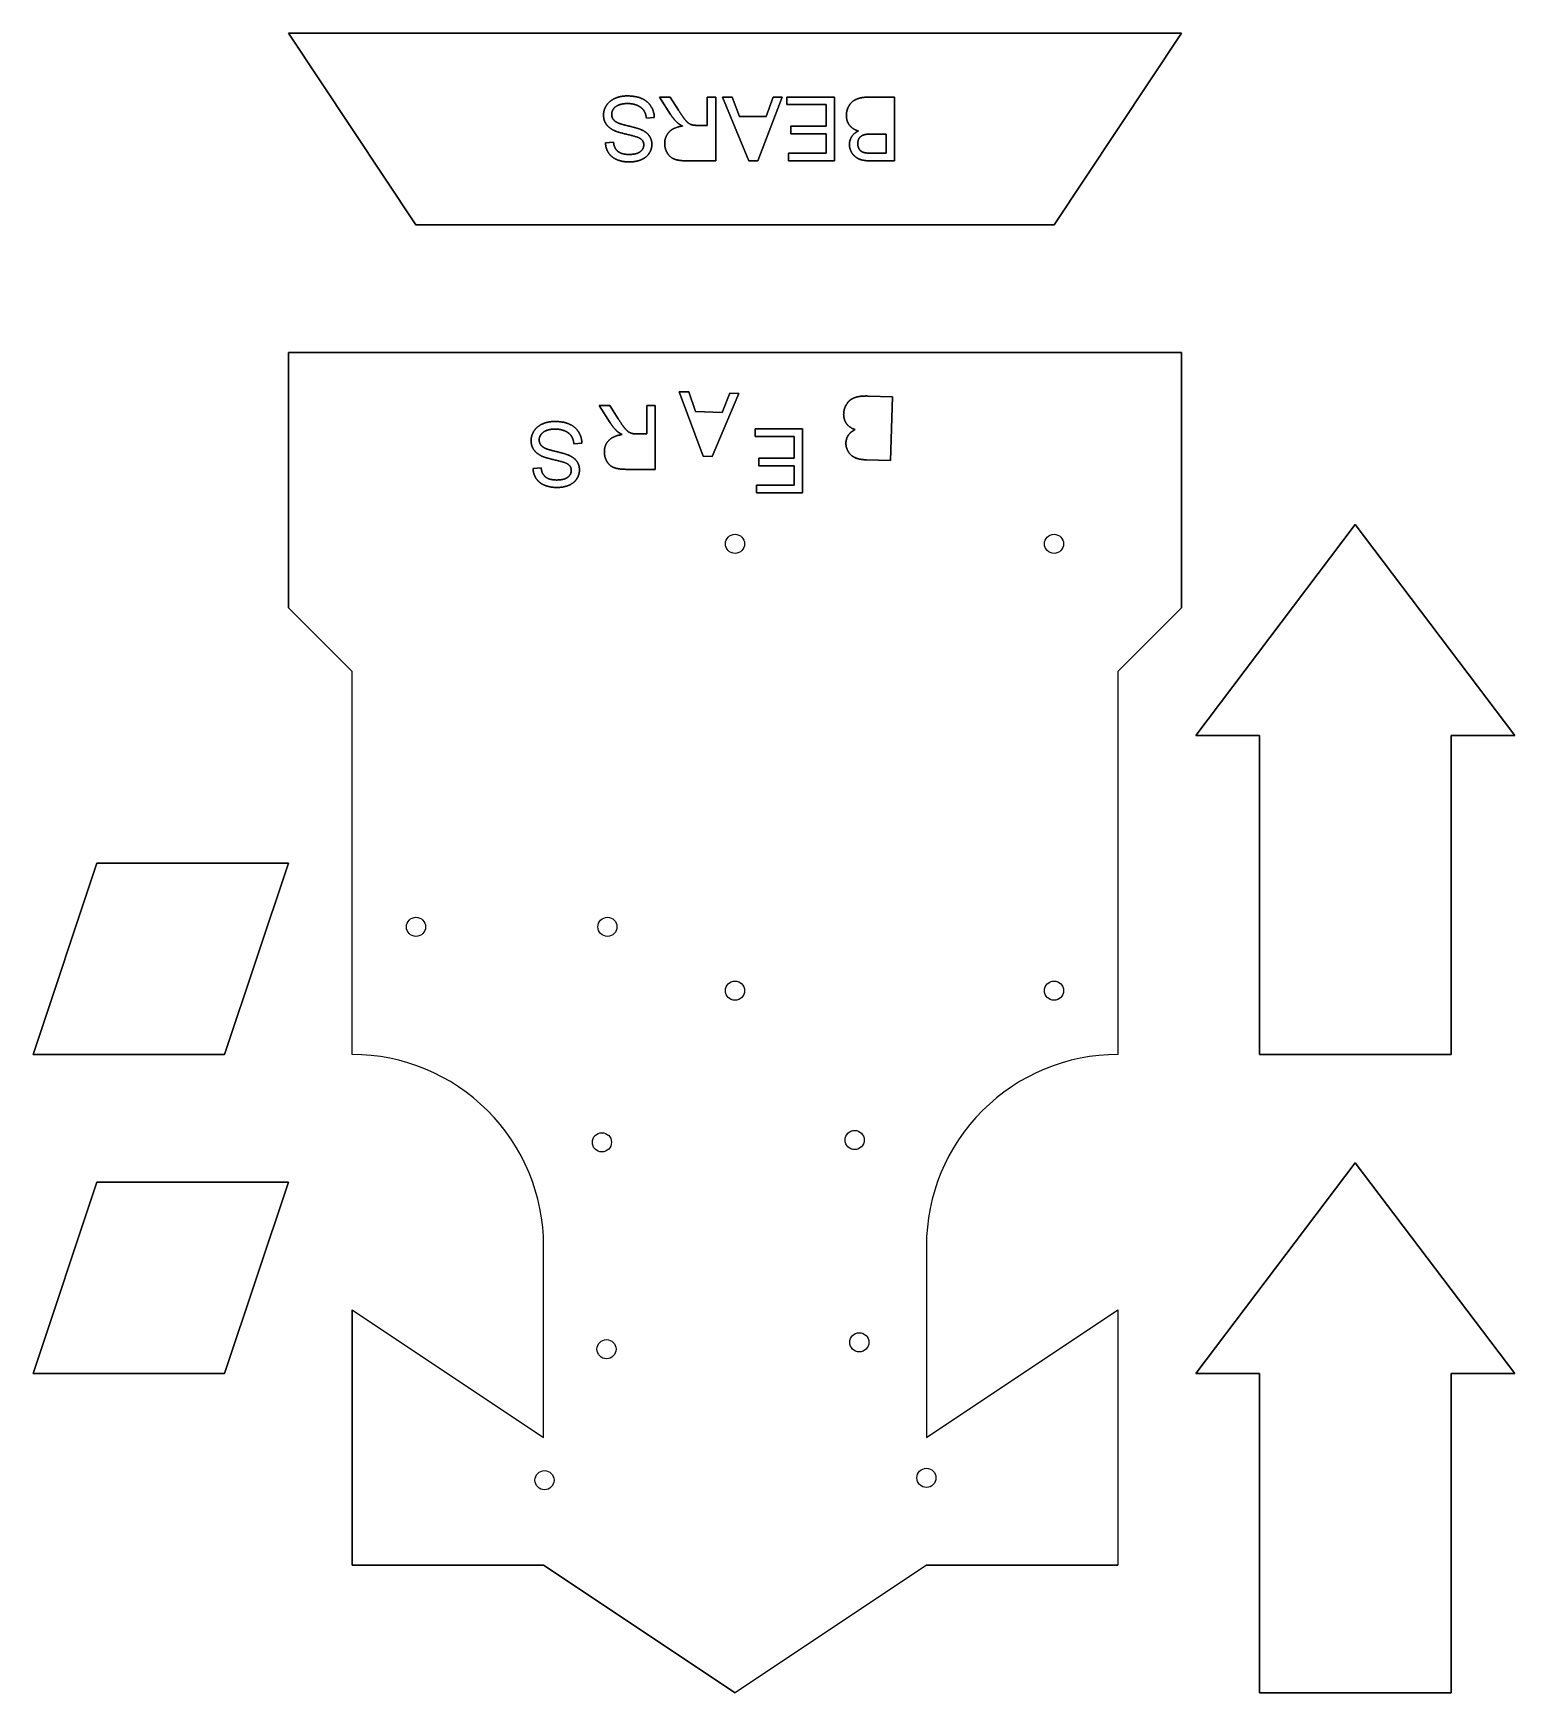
# Model space of a CAD drawing. Header units: millimetres. Extents: x -110 to 122, y -100 to 160.
import ezdxf

# ---------------------------------------------------------------- set-up
doc = ezdxf.new("R2010")
doc.units = ezdxf.units.MM
doc.layers.get('0').update_dxf_attribs({"linetype": 'CONTINUOUS'})

msp = doc.modelspace()

# ---------------------------------------------------------------- linework, layer by layer
for p, q in [((-10.18, 150), (-11.84, 150)), ((-11.84, 150), (-10.1, 147.28)), ((-10.1, 147.28), (-11.84, 150)), ((-11.84, 150), (-10.18, 150)), ((-8.85, 147.92), (-10.18, 150)), ((-10.18, 150), (-8.85, 147.92)), ((-3.03, 150), (-4.35, 150)), ((-4.35, 150), (-4.35, 145.56)), ((-4.35, 145.56), (-4.35, 150)), ((-4.35, 150), (-3.03, 150)), ((-3.03, 140), (-3.03, 150)), ((-3.03, 150), (-3.03, 140)), ((25, 150), (21.19, 150)), ((21.19, 150), (25, 150)), ((25, 140), (25, 150)), ((25, 150), (25, 140)), ((-13.89, 146.68), (-12.65, 146.79)), ((-12.65, 146.79), (-13.89, 146.68)), ((-4.35, 145.56), (-5.89, 145.56)), ((-5.89, 145.56), (-4.35, 145.56)), ((23.68, 144.2), (21.51, 144.2)), ((21.51, 144.2), (23.68, 144.2)), ((23.68, 141.18), (23.68, 144.2)), ((23.68, 144.2), (23.68, 141.18)), ((-19.04, 142.91), (-20.31, 142.82)), ((-20.31, 142.82), (-19.04, 142.91)), ((21.68, 141.18), (23.68, 141.18)), ((23.68, 141.18), (21.68, 141.18)), ((-7.46, 140), (-3.03, 140)), ((-3.03, 140), (-7.46, 140)), ((21.25, 140), (25, 140)), ((25, 140), (21.25, 140)), ((-19.64, 101.67), (-21.3, 101.67)), ((-21.3, 101.67), (-19.56, 98.95)), ((-19.56, 98.95), (-21.3, 101.67)), ((-21.3, 101.67), (-19.64, 101.67)), ((-18.31, 99.59), (-19.64, 101.67)), ((-19.64, 101.67), (-18.31, 99.59)), ((-12.49, 101.67), (-13.81, 101.67)), ((-13.81, 101.67), (-13.81, 97.23)), ((-13.81, 97.23), (-13.81, 101.67)), ((-13.81, 101.67), (-12.49, 101.67)), ((-12.49, 91.67), (-12.49, 101.67)), ((-12.49, 101.67), (-12.49, 91.67)), ((24.67, 103.04), (20.86, 103.16)), ((20.86, 103.16), (24.67, 103.04)), ((24.36, 93.04), (24.67, 103.04)), ((24.67, 103.04), (24.36, 93.04)), ((-13.81, 97.23), (-15.35, 97.23)), ((-15.35, 97.23), (-13.81, 97.23)), ((-25.25, 95.68), (-24, 95.79)), ((-24, 95.79), (-25.25, 95.68)), ((-30.39, 91.91), (-31.66, 91.82)), ((-31.66, 91.82), (-30.39, 91.91)), ((-16.92, 91.67), (-12.49, 91.67)), ((-12.49, 91.67), (-16.92, 91.67)), ((20.61, 93.16), (24.36, 93.04)), ((24.36, 93.04), (20.61, 93.16))]:
    msp.add_line(p, q)
for points in [[(-70, 160), (70, 160), (50, 130), (-50, 130)], [(70, 160), (-70, 160), (-50, 130), (50, 130)], [(70, 160), (-70, 160)], [(4.9, 146.97), (0.72, 146.97), (-0.44, 150), (-1.95, 150), (2.14, 140), (3.57, 140), (7.41, 150), (6, 150)], [(0.72, 146.97), (4.9, 146.97), (6, 150), (7.41, 150), (3.57, 140), (2.14, 140), (-1.95, 150), (-0.44, 150)], [(-0.44, 150), (-1.95, 150)], [(0.72, 146.97), (-0.44, 150)], [(3.57, 140), (7.41, 150)], [(6, 150), (4.9, 146.97)], [(7.41, 150), (6, 150)], [(8.14, 148.82), (14.28, 148.82), (14.28, 145.42), (8.74, 145.42), (8.74, 144.24), (14.28, 144.24), (14.28, 141.18), (8.37, 141.18), (8.37, 140), (15.6, 140), (15.6, 150), (8.14, 150)], [(14.28, 148.82), (8.14, 148.82), (8.14, 150), (15.6, 150), (15.6, 140), (8.37, 140), (8.37, 141.18), (14.28, 141.18), (14.28, 144.24), (8.74, 144.24), (8.74, 145.42), (14.28, 145.42)], [(8.14, 150), (8.14, 148.82)], [(15.6, 150), (8.14, 150)], [(8.14, 148.82), (14.28, 148.82)], [(14.28, 148.82), (14.28, 145.42)], [(15.6, 140), (15.6, 150)], [(25, 140), (25, 150)], [(-13.89, 146.68), (-12.65, 146.79)], [(14.28, 145.42), (8.74, 145.42)], [(8.74, 145.42), (8.74, 144.24)], [(8.74, 144.24), (14.28, 144.24)], [(14.28, 144.24), (14.28, 141.18)], [(23.68, 144.2), (23.68, 141.18)], [(14.28, 141.18), (8.37, 141.18)], [(23.68, 141.18), (21.68, 141.18)], [(8.37, 140), (15.6, 140)], [(21.25, 140), (25, 140)], [(-50, 130), (50, 130)], [(-70, 110), (-70, 70)], [(70, 110), (-70, 110)], [(70, 70), (70, 110)], [(-2, 100.6), (-6.18, 100.73), (-7.25, 103.8), (-8.75, 103.84), (-4.99, 93.72), (-3.56, 93.67), (0.6, 103.54), (-0.8, 103.59)], [(-6.18, 100.73), (-2, 100.6), (-0.8, 103.59), (0.6, 103.54), (-3.56, 93.67), (-4.99, 93.72), (-8.75, 103.84), (-7.25, 103.8)], [(3.14, 96.82), (9.28, 96.82), (9.28, 93.42), (3.74, 93.42), (3.74, 92.24), (9.28, 92.24), (9.28, 89.18), (3.37, 89.18), (3.37, 88), (10.6, 88), (10.6, 98), (3.14, 98)], [(9.28, 96.82), (3.14, 96.82), (3.14, 98), (10.6, 98), (10.6, 88), (3.37, 88), (3.37, 89.18), (9.28, 89.18), (9.28, 92.24), (3.74, 92.24), (3.74, 93.42), (9.28, 93.42)], [(97.22, 83.01), (72.22, 50)], [(112.22, 50), (112.22, 0), (82.22, 0), (82.22, 50), (72.22, 50), (97.22, 83.01), (122.22, 50)], [(112.22, 0), (112.22, 50), (122.22, 50), (97.22, 83.01), (72.22, 50), (82.22, 50), (82.22, 0)], [(-70, 70), (-60, 60)], [(82.22, 50), (82.22, 0)], [(-100, 30), (-110, 0), (-80, 0), (-70, 30)], [(-110, 0), (-100, 30), (-70, 30), (-80, 0)], [(-100, 30), (-110, 0)], [(-70, 30), (-100, 30)], [(-110, 0), (-80, 0)], [(82.22, 0), (112.22, 0)], [(82.22, -50), (82.22, -100), (112.22, -100), (112.22, -50), (122.22, -50), (97.22, -16.99), (72.22, -50)], [(82.22, -100), (82.22, -50), (72.22, -50), (97.22, -16.99), (122.22, -50), (112.22, -50), (112.22, -100)], [(97.22, -16.99), (72.22, -50)], [(122.22, -50), (97.22, -16.99)], [(-110, -50), (-80, -50), (-70, -20), (-100, -20)], [(-80, -50), (-110, -50), (-100, -20), (-70, -20)], [(-100, -20), (-110, -50)], [(-70, -20), (-100, -20)], [(-60, -40), (-60, -80)], [(-110, -50), (-80, -50)], [(82.22, -50), (82.22, -100)], [(112.22, -100), (112.22, -50)], [(-60, -80), (-30, -80)], [(-30, -80), (0, -100)], [(30, -80), (60, -80)]]:
    msp.add_lwpolyline(points, close=True)
msp.add_lwpolyline([(60, 0, 0.414214), (30, -30), (30, -60), (60, -40), (60, -80), (30, -80), (0, -100), (-30, -80), (-60, -80), (-60, -40), (-30, -60), (-30, -30, 0.414214), (-60, 0), (-60, 60), (-70, 70), (-70, 110), (70, 110), (70, 70), (60, 60)], format="xyb", close=True)
msp.add_lwpolyline([(60, 0, 0.414214), (30, -30), (30, -60), (60, -40), (60, -80), (30, -80), (0, -100), (-30, -80), (-60, -80), (-60, -40), (-30, -60), (-30, -30, 0.414214), (-60, 0), (-60, 60), (-70, 70), (-70, 110), (70, 110), (70, 70), (60, 60)], format="xyb", close=True)
for centre in [(0, 80), (0, 80), (50, 80), (50, 80), (-50, 20), (-50, 20), (-20, 20), (-20, 20), (0, 10), (0, 10), (50, 10), (50, 10), (-20.86, -13.76), (-20.86, -13.76), (18.75, -13.4), (18.75, -13.4), (19.48, -45.09), (19.48, -45.09), (-20.14, -46.17), (-20.14, -46.17), (30, -66.33), (30, -66.33), (-29.86, -66.69), (-29.86, -66.69)]:
    msp.add_circle(centre, 1.5)
for points in [[(-20.15, 148.68), (-20.61, 147.97), (-20.61, 147.18)], [(-20.61, 147.18), (-20.61, 147.97), (-20.15, 148.68)], [(-20.61, 147.18), (-20.61, 147.97), (-20.15, 148.68)], [(-20.15, 148.68), (-20.61, 147.97), (-20.61, 147.18)], [(-18.84, 149.78), (-19.69, 149.39), (-20.15, 148.68)], [(-20.15, 148.68), (-19.69, 149.39), (-18.84, 149.78)], [(-20.15, 148.68), (-19.69, 149.39), (-18.84, 149.78)], [(-18.84, 149.78), (-19.69, 149.39), (-20.15, 148.68)], [(-19.05, 148.14), (-18.77, 148.53), (-18.19, 148.76)], [(-18.19, 148.76), (-18.77, 148.53), (-19.05, 148.14)], [(-18.19, 148.76), (-18.77, 148.53), (-19.05, 148.14)], [(-19.05, 148.14), (-18.77, 148.53), (-18.19, 148.76)], [(-16.91, 150.17), (-17.98, 150.17), (-18.84, 149.78)], [(-18.84, 149.78), (-17.98, 150.17), (-16.91, 150.17)], [(-18.84, 149.78), (-17.98, 150.17), (-16.91, 150.17)], [(-16.91, 150.17), (-17.98, 150.17), (-18.84, 149.78)], [(-18.19, 148.76), (-17.61, 148.98), (-16.85, 148.98)], [(-16.85, 148.98), (-17.61, 148.98), (-18.19, 148.76)], [(-16.85, 148.98), (-17.61, 148.98), (-18.19, 148.76)], [(-18.19, 148.76), (-17.61, 148.98), (-16.85, 148.98)], [(-14.64, 149.77), (-15.55, 150.17), (-16.91, 150.17)], [(-16.91, 150.17), (-15.55, 150.17), (-14.64, 149.77)], [(-16.91, 150.17), (-15.55, 150.17), (-14.64, 149.77)], [(-14.64, 149.77), (-15.55, 150.17), (-16.91, 150.17)], [(-16.85, 148.98), (-16, 148.98), (-15.31, 148.69)], [(-15.31, 148.69), (-16, 148.98), (-16.85, 148.98)], [(-15.31, 148.69), (-16, 148.98), (-16.85, 148.98)], [(-16.85, 148.98), (-16, 148.98), (-15.31, 148.69)], [(-15.31, 148.69), (-14.63, 148.39), (-14.31, 147.91)], [(-14.31, 147.91), (-14.63, 148.39), (-15.31, 148.69)], [(-14.31, 147.91), (-14.63, 148.39), (-15.31, 148.69)], [(-15.31, 148.69), (-14.63, 148.39), (-14.31, 147.91)], [(-13.2, 148.58), (-13.72, 149.38), (-14.64, 149.77)], [(-14.64, 149.77), (-13.72, 149.38), (-13.2, 148.58)], [(-12.65, 146.79), (-12.67, 147.79), (-13.2, 148.58)], [(-13.2, 148.58), (-12.67, 147.79), (-12.65, 146.79)], [(-13.2, 148.58), (-12.67, 147.79), (-12.65, 146.79)], [(-12.65, 146.79), (-12.67, 147.79), (-13.2, 148.58)], [(17.75, 148.41), (17.45, 147.8), (17.45, 147.1)], [(17.45, 147.1), (17.45, 147.8), (17.75, 148.41)], [(17.45, 147.1), (17.45, 147.8), (17.75, 148.41)], [(17.75, 148.41), (17.45, 147.8), (17.45, 147.1)], [(18.48, 149.34), (18.04, 149.01), (17.75, 148.41)], [(17.75, 148.41), (18.04, 149.01), (18.48, 149.34)], [(19.57, 149.83), (18.92, 149.67), (18.48, 149.34)], [(18.48, 149.34), (18.92, 149.67), (19.57, 149.83)], [(21.19, 150), (20.23, 150), (19.57, 149.83)], [(19.57, 149.83), (20.23, 150), (21.19, 150)], [(-20.61, 147.18), (-20.61, 146.37), (-20.19, 145.75)], [(-20.19, 145.75), (-20.61, 146.37), (-20.61, 147.18)], [(-20.19, 145.75), (-20.61, 146.37), (-20.61, 147.18)], [(-20.61, 147.18), (-20.61, 146.37), (-20.19, 145.75)], [(-20.19, 145.75), (-19.77, 145.14), (-18.9, 144.73)], [(-18.9, 144.73), (-19.77, 145.14), (-20.19, 145.75)], [(-18.9, 144.73), (-19.77, 145.14), (-20.19, 145.75)], [(-20.19, 145.75), (-19.77, 145.14), (-18.9, 144.73)], [(-19.33, 147.29), (-19.33, 147.75), (-19.05, 148.14)], [(-19.05, 148.14), (-19.33, 147.75), (-19.33, 147.29)], [(-19.05, 148.14), (-19.33, 147.75), (-19.33, 147.29)], [(-19.33, 147.29), (-19.33, 147.75), (-19.05, 148.14)], [(-19.06, 146.46), (-19.33, 146.81), (-19.33, 147.29)], [(-19.33, 147.29), (-19.33, 146.81), (-19.06, 146.46)], [(-19.33, 147.29), (-19.33, 146.81), (-19.06, 146.46)], [(-19.06, 146.46), (-19.33, 146.81), (-19.33, 147.29)], [(-18.16, 145.87), (-18.79, 146.11), (-19.06, 146.46)], [(-19.06, 146.46), (-18.79, 146.11), (-18.16, 145.87)], [(-19.06, 146.46), (-18.79, 146.11), (-18.16, 145.87)], [(-18.16, 145.87), (-18.79, 146.11), (-19.06, 146.46)], [(-16.38, 145.39), (-17.76, 145.72), (-18.16, 145.87)], [(-18.16, 145.87), (-17.76, 145.72), (-16.38, 145.39)], [(-18.16, 145.87), (-17.76, 145.72), (-16.38, 145.39)], [(-16.38, 145.39), (-17.76, 145.72), (-18.16, 145.87)], [(-14.31, 147.91), (-13.98, 147.43), (-13.89, 146.68)], [(-13.89, 146.68), (-13.98, 147.43), (-14.31, 147.91)], [(-13.89, 146.68), (-13.98, 147.43), (-14.31, 147.91)], [(-14.31, 147.91), (-13.98, 147.43), (-13.89, 146.68)], [(-10.1, 147.28), (-9.58, 146.48), (-9, 145.95)], [(-9, 145.95), (-9.58, 146.48), (-10.1, 147.28)], [(-9, 145.95), (-8.73, 145.7), (-8.21, 145.45)], [(-8.21, 145.45), (-8.73, 145.7), (-9, 145.95)], [(-7.9, 146.54), (-8.27, 147.02), (-8.85, 147.92)], [(-8.85, 147.92), (-8.27, 147.02), (-7.9, 146.54)], [(-7.23, 145.87), (-7.52, 146.06), (-7.9, 146.54)], [(-7.9, 146.54), (-7.52, 146.06), (-7.23, 145.87)], [(-6.62, 145.61), (-6.93, 145.68), (-7.23, 145.87)], [(-7.23, 145.87), (-6.93, 145.68), (-6.62, 145.61)], [(-5.89, 145.56), (-6.4, 145.56), (-6.62, 145.61)], [(-6.62, 145.61), (-6.4, 145.56), (-5.89, 145.56)], [(17.45, 147.1), (17.45, 146.23), (17.94, 145.59)], [(17.94, 145.59), (17.45, 146.23), (17.45, 147.1)], [(17.94, 145.59), (17.45, 146.23), (17.45, 147.1)], [(17.45, 147.1), (17.45, 146.23), (17.94, 145.59)], [(-18.9, 144.73), (-18.3, 144.46), (-16.69, 144.1)], [(-16.69, 144.1), (-18.3, 144.46), (-18.9, 144.73)], [(-16.69, 144.1), (-18.3, 144.46), (-18.9, 144.73)], [(-18.9, 144.73), (-18.3, 144.46), (-16.69, 144.1)], [(-16.69, 144.1), (-15.08, 143.73), (-14.69, 143.38)], [(-14.69, 143.38), (-15.08, 143.73), (-16.69, 144.1)], [(-14.69, 143.38), (-15.08, 143.73), (-16.69, 144.1)], [(-16.69, 144.1), (-15.08, 143.73), (-14.69, 143.38)], [(-14.45, 144.76), (-15, 145.05), (-16.38, 145.39)], [(-16.38, 145.39), (-15, 145.05), (-14.45, 144.76)], [(-16.38, 145.39), (-15, 145.05), (-14.45, 144.76)], [(-14.45, 144.76), (-15, 145.05), (-16.38, 145.39)], [(-14.69, 143.38), (-14.3, 143.04), (-14.3, 142.5)], [(-14.3, 142.5), (-14.3, 143.04), (-14.69, 143.38)], [(-13.38, 143.83), (-13.73, 144.39), (-14.45, 144.76)], [(-14.45, 144.76), (-13.73, 144.39), (-13.38, 143.83)], [(-14.45, 144.76), (-13.73, 144.39), (-13.38, 143.83)], [(-13.38, 143.83), (-13.73, 144.39), (-14.45, 144.76)], [(-13.03, 142.59), (-13.03, 143.27), (-13.38, 143.83)], [(-13.38, 143.83), (-13.03, 143.27), (-13.03, 142.59)], [(-10.33, 144.52), (-11.02, 143.79), (-11.02, 142.73)], [(-11.02, 142.73), (-11.02, 143.79), (-10.33, 144.52)], [(-8.21, 145.45), (-9.65, 145.25), (-10.33, 144.52)], [(-10.33, 144.52), (-9.65, 145.25), (-8.21, 145.45)], [(18.28, 143.77), (17.93, 143.2), (17.93, 142.56)], [(17.93, 142.56), (17.93, 143.2), (18.28, 143.77)], [(17.93, 142.56), (17.93, 143.2), (18.28, 143.77)], [(18.28, 143.77), (17.93, 143.2), (17.93, 142.56)], [(17.94, 145.59), (18.42, 144.95), (19.33, 144.68)], [(19.33, 144.68), (18.42, 144.95), (17.94, 145.59)], [(19.33, 144.68), (18.42, 144.95), (17.94, 145.59)], [(17.94, 145.59), (18.42, 144.95), (19.33, 144.68)], [(19.33, 144.68), (18.63, 144.33), (18.28, 143.77)], [(18.28, 143.77), (18.63, 144.33), (19.33, 144.68)], [(18.28, 143.77), (18.63, 144.33), (19.33, 144.68)], [(19.33, 144.68), (18.63, 144.33), (18.28, 143.77)], [(19.49, 143.59), (19.24, 143.24), (19.24, 142.71)], [(19.24, 142.71), (19.24, 143.24), (19.49, 143.59)], [(19.49, 143.59), (19.24, 143.24), (19.24, 142.71)], [(19.24, 142.71), (19.24, 143.24), (19.49, 143.59)], [(20.25, 144.09), (19.75, 143.94), (19.49, 143.59)], [(19.49, 143.59), (19.75, 143.94), (20.25, 144.09)], [(20.25, 144.09), (19.75, 143.94), (19.49, 143.59)], [(19.49, 143.59), (19.75, 143.94), (20.25, 144.09)], [(21.51, 144.2), (20.63, 144.2), (20.25, 144.09)], [(20.25, 144.09), (20.63, 144.2), (21.51, 144.2)], [(21.51, 144.2), (20.63, 144.2), (20.25, 144.09)], [(20.25, 144.09), (20.63, 144.2), (21.51, 144.2)], [(-20.31, 142.82), (-20.27, 141.94), (-19.82, 141.24)], [(-19.82, 141.24), (-20.27, 141.94), (-20.31, 142.82)], [(-19.82, 141.24), (-19.36, 140.55), (-18.51, 140.19)], [(-18.51, 140.19), (-19.36, 140.55), (-19.82, 141.24)], [(-18.35, 141.48), (-18.94, 141.96), (-19.04, 142.91)], [(-19.04, 142.91), (-18.94, 141.96), (-18.35, 141.48)], [(-16.6, 141), (-17.76, 141), (-18.35, 141.48)], [(-18.35, 141.48), (-17.76, 141), (-16.6, 141)], [(-14.85, 141.44), (-15.4, 141), (-16.6, 141)], [(-16.6, 141), (-15.4, 141), (-14.85, 141.44)], [(-14.3, 142.5), (-14.3, 141.88), (-14.85, 141.44)], [(-14.85, 141.44), (-14.3, 141.88), (-14.3, 142.5)], [(-14.71, 140.17), (-13.89, 140.51), (-13.46, 141.17)], [(-13.46, 141.17), (-13.89, 140.51), (-14.71, 140.17)], [(-13.46, 141.17), (-13.03, 141.83), (-13.03, 142.59)], [(-13.03, 142.59), (-13.03, 141.83), (-13.46, 141.17)], [(-11.02, 142.73), (-11.02, 141.9), (-10.61, 141.22)], [(-10.61, 141.22), (-11.02, 141.9), (-11.02, 142.73)], [(-10.61, 141.22), (-10.19, 140.54), (-9.5, 140.27)], [(-9.5, 140.27), (-10.19, 140.54), (-10.61, 141.22)], [(17.93, 142.56), (17.93, 141.87), (18.33, 141.24)], [(18.33, 141.24), (17.93, 141.87), (17.93, 142.56)], [(18.33, 141.24), (17.93, 141.87), (17.93, 142.56)], [(17.93, 142.56), (17.93, 141.87), (18.33, 141.24)], [(18.33, 141.24), (18.72, 140.61), (19.41, 140.3)], [(19.41, 140.3), (18.72, 140.61), (18.33, 141.24)], [(19.41, 140.3), (18.72, 140.61), (18.33, 141.24)], [(18.33, 141.24), (18.72, 140.61), (19.41, 140.3)], [(19.24, 142.71), (19.24, 142.22), (19.47, 141.84)], [(19.47, 141.84), (19.24, 142.22), (19.24, 142.71)], [(19.24, 142.71), (19.24, 142.22), (19.47, 141.84)], [(19.47, 141.84), (19.24, 142.22), (19.24, 142.71)], [(19.47, 141.84), (19.71, 141.46), (20.16, 141.32)], [(20.16, 141.32), (19.71, 141.46), (19.47, 141.84)], [(19.47, 141.84), (19.71, 141.46), (20.16, 141.32)], [(20.16, 141.32), (19.71, 141.46), (19.47, 141.84)], [(20.16, 141.32), (20.6, 141.18), (21.68, 141.18)], [(21.68, 141.18), (20.6, 141.18), (20.16, 141.32)], [(20.16, 141.32), (20.6, 141.18), (21.68, 141.18)], [(21.68, 141.18), (20.6, 141.18), (20.16, 141.32)], [(-18.51, 140.19), (-17.66, 139.83), (-16.55, 139.83)], [(-16.55, 139.83), (-17.66, 139.83), (-18.51, 140.19)], [(-16.55, 139.83), (-15.54, 139.83), (-14.71, 140.17)], [(-14.71, 140.17), (-15.54, 139.83), (-16.55, 139.83)], [(-9.5, 140.27), (-8.8, 140), (-7.46, 140)], [(-7.46, 140), (-8.8, 140), (-9.5, 140.27)], [(19.41, 140.3), (20.1, 140), (21.25, 140)], [(21.25, 140), (20.1, 140), (19.41, 140.3)], [(21.25, 140), (20.1, 140), (19.41, 140.3)], [(19.41, 140.3), (20.1, 140), (21.25, 140)], [(17.37, 101.67), (17.05, 101.08), (17.03, 100.37)], [(17.03, 100.37), (17.05, 101.08), (17.37, 101.67)], [(18.13, 102.58), (17.69, 102.26), (17.37, 101.67)], [(17.37, 101.67), (17.69, 102.26), (18.13, 102.58)], [(19.24, 103.04), (18.58, 102.89), (18.13, 102.58)], [(18.13, 102.58), (18.58, 102.89), (19.24, 103.04)], [(20.86, 103.16), (19.9, 103.18), (19.24, 103.04)], [(19.24, 103.04), (19.9, 103.18), (20.86, 103.16)], [(-28.26, 99.17), (-29.34, 99.17), (-30.19, 98.78)], [(-30.19, 98.78), (-29.34, 99.17), (-28.26, 99.17)], [(-25.99, 98.77), (-26.91, 99.17), (-28.26, 99.17)], [(-28.26, 99.17), (-26.91, 99.17), (-25.99, 98.77)], [(-19.56, 98.95), (-19.04, 98.15), (-18.46, 97.62)], [(-18.46, 97.62), (-19.04, 98.15), (-19.56, 98.95)], [(-17.36, 98.21), (-17.73, 98.69), (-18.31, 99.59)], [(-18.31, 99.59), (-17.73, 98.69), (-17.36, 98.21)], [(17.03, 100.37), (17.01, 99.5), (17.47, 98.84)], [(17.47, 98.84), (17.01, 99.5), (17.03, 100.37)], [(17.47, 98.84), (17.94, 98.19), (18.84, 97.89)], [(18.84, 97.89), (17.94, 98.19), (17.47, 98.84)], [(-31.5, 97.68), (-31.96, 96.97), (-31.96, 96.18)], [(-31.96, 96.18), (-31.96, 96.97), (-31.5, 97.68)], [(-30.19, 98.78), (-31.05, 98.39), (-31.5, 97.68)], [(-31.5, 97.68), (-31.05, 98.39), (-30.19, 98.78)], [(-30.69, 96.28), (-30.69, 96.75), (-30.4, 97.14)], [(-30.4, 97.14), (-30.69, 96.75), (-30.69, 96.28)], [(-30.41, 95.46), (-30.69, 95.81), (-30.69, 96.28)], [(-30.69, 96.28), (-30.69, 95.81), (-30.41, 95.46)], [(-30.4, 97.14), (-30.12, 97.53), (-29.54, 97.76)], [(-29.54, 97.76), (-30.12, 97.53), (-30.4, 97.14)], [(-29.54, 97.76), (-28.96, 97.98), (-28.2, 97.98)], [(-28.2, 97.98), (-28.96, 97.98), (-29.54, 97.76)], [(-28.2, 97.98), (-27.35, 97.98), (-26.67, 97.69)], [(-26.67, 97.69), (-27.35, 97.98), (-28.2, 97.98)], [(-26.67, 97.69), (-25.99, 97.39), (-25.66, 96.91)], [(-25.66, 96.91), (-25.99, 97.39), (-26.67, 97.69)], [(-24.55, 97.58), (-25.07, 98.38), (-25.99, 98.77)], [(-25.99, 98.77), (-25.07, 98.38), (-24.55, 97.58)], [(-25.66, 96.91), (-25.34, 96.43), (-25.25, 95.68)], [(-25.25, 95.68), (-25.34, 96.43), (-25.66, 96.91)], [(-24, 95.79), (-24.03, 96.79), (-24.55, 97.58)], [(-24.55, 97.58), (-24.03, 96.79), (-24, 95.79)], [(-17.67, 97.12), (-19.1, 96.92), (-19.79, 96.19)], [(-19.79, 96.19), (-19.1, 96.92), (-17.67, 97.12)], [(-18.46, 97.62), (-18.19, 97.37), (-17.67, 97.12)], [(-17.67, 97.12), (-18.19, 97.37), (-18.46, 97.62)], [(-16.69, 97.54), (-16.98, 97.74), (-17.36, 98.21)], [(-17.36, 98.21), (-16.98, 97.74), (-16.69, 97.54)], [(-16.08, 97.28), (-16.39, 97.35), (-16.69, 97.54)], [(-16.69, 97.54), (-16.39, 97.35), (-16.08, 97.28)], [(-15.35, 97.23), (-15.86, 97.23), (-16.08, 97.28)], [(-16.08, 97.28), (-15.86, 97.23), (-15.35, 97.23)], [(17.76, 97.01), (17.4, 96.46), (17.38, 95.82)], [(17.38, 95.82), (17.4, 96.46), (17.76, 97.01)], [(18.84, 97.89), (18.13, 97.57), (17.76, 97.01)], [(17.76, 97.01), (18.13, 97.57), (18.84, 97.89)], [(-31.96, 96.18), (-31.96, 95.37), (-31.54, 94.75)], [(-31.54, 94.75), (-31.96, 95.37), (-31.96, 96.18)], [(-31.54, 94.75), (-31.13, 94.14), (-30.26, 93.73)], [(-30.26, 93.73), (-31.13, 94.14), (-31.54, 94.75)], [(-29.51, 94.87), (-30.14, 95.11), (-30.41, 95.46)], [(-30.41, 95.46), (-30.14, 95.11), (-29.51, 94.87)], [(-30.26, 93.73), (-29.66, 93.46), (-28.04, 93.1)], [(-28.04, 93.1), (-29.66, 93.46), (-30.26, 93.73)], [(-27.73, 94.39), (-29.11, 94.72), (-29.51, 94.87)], [(-29.51, 94.87), (-29.11, 94.72), (-27.73, 94.39)], [(-25.8, 93.76), (-26.35, 94.05), (-27.73, 94.39)], [(-27.73, 94.39), (-26.35, 94.05), (-25.8, 93.76)], [(-24.73, 92.83), (-25.09, 93.39), (-25.8, 93.76)], [(-25.8, 93.76), (-25.09, 93.39), (-24.73, 92.83)], [(-19.79, 96.19), (-20.48, 95.46), (-20.48, 94.4)], [(-20.48, 94.4), (-20.48, 95.46), (-19.79, 96.19)], [(-20.48, 94.4), (-20.48, 93.57), (-20.07, 92.89)], [(-20.07, 92.89), (-20.48, 93.57), (-20.48, 94.4)], [(17.38, 95.82), (17.36, 95.13), (17.73, 94.49)], [(17.73, 94.49), (17.36, 95.13), (17.38, 95.82)], [(17.73, 94.49), (18.1, 93.84), (18.78, 93.52)], [(18.78, 93.52), (18.1, 93.84), (17.73, 94.49)], [(-31.66, 91.82), (-31.63, 90.94), (-31.17, 90.24)], [(-31.17, 90.24), (-31.63, 90.94), (-31.66, 91.82)], [(-29.7, 90.48), (-30.29, 90.96), (-30.39, 91.91)], [(-30.39, 91.91), (-30.29, 90.96), (-29.7, 90.48)], [(-28.04, 93.1), (-26.43, 92.73), (-26.05, 92.38)], [(-26.05, 92.38), (-26.43, 92.73), (-28.04, 93.1)], [(-25.66, 91.5), (-25.66, 90.88), (-26.21, 90.44)], [(-26.21, 90.44), (-25.66, 90.88), (-25.66, 91.5)], [(-26.05, 92.38), (-25.66, 92.04), (-25.66, 91.5)], [(-25.66, 91.5), (-25.66, 92.04), (-26.05, 92.38)], [(-24.81, 90.17), (-24.38, 90.83), (-24.38, 91.59)], [(-24.38, 91.59), (-24.38, 90.83), (-24.81, 90.17)], [(-24.38, 91.59), (-24.38, 92.27), (-24.73, 92.83)], [(-24.73, 92.83), (-24.38, 92.27), (-24.38, 91.59)], [(-20.07, 92.89), (-19.65, 92.21), (-18.95, 91.94)], [(-18.95, 91.94), (-19.65, 92.21), (-20.07, 92.89)], [(-18.95, 91.94), (-18.26, 91.67), (-16.92, 91.67)], [(-16.92, 91.67), (-18.26, 91.67), (-18.95, 91.94)], [(18.78, 93.52), (19.47, 93.19), (20.61, 93.16)], [(20.61, 93.16), (19.47, 93.19), (18.78, 93.52)], [(-31.17, 90.24), (-30.71, 89.54), (-29.86, 89.19)], [(-29.86, 89.19), (-30.71, 89.54), (-31.17, 90.24)], [(-29.86, 89.19), (-29.01, 88.83), (-27.9, 88.83)], [(-27.9, 88.83), (-29.01, 88.83), (-29.86, 89.19)], [(-27.96, 90), (-29.11, 90), (-29.7, 90.48)], [(-29.7, 90.48), (-29.11, 90), (-27.96, 90)], [(-26.21, 90.44), (-26.76, 90), (-27.96, 90)], [(-27.96, 90), (-26.76, 90), (-26.21, 90.44)], [(-27.9, 88.83), (-26.89, 88.83), (-26.07, 89.17)], [(-26.07, 89.17), (-26.89, 88.83), (-27.9, 88.83)], [(-26.07, 89.17), (-25.24, 89.51), (-24.81, 90.17)], [(-24.81, 90.17), (-25.24, 89.51), (-26.07, 89.17)]]:
    msp.add_open_spline(points, degree=2)

doc.saveas('drawing.dxf')
